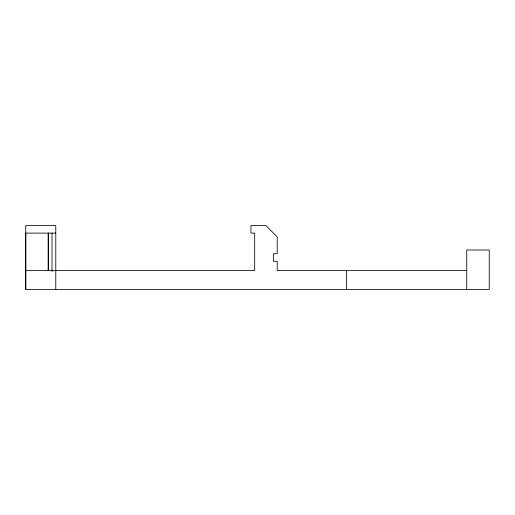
<?xml version="1.0" encoding="UTF-8"?>
<svg xmlns="http://www.w3.org/2000/svg" width="515" height="515" viewBox="0 0 515 515"><rect width="100%" height="100%" fill="white"/><g stroke="black" fill="none" stroke-linecap="round" stroke-linejoin="round"><path stroke-width="0.77" d="M466.732 289.398L466.732 249.994L489.25 249.994L489.25 289.398L25.75 289.398L25.75 233.108L55.775 233.108M25.75 270.632L254.687 270.632L254.687 233.108L250.934 233.108L250.934 225.602L265.946 225.602L277.205 236.861L277.205 253.747L273.452 253.747L273.452 261.253L277.205 261.253L277.205 270.632L466.745 270.632M346.589 270.632L346.589 289.398M55.775 289.398L55.775 225.602L25.75 225.602L25.75 289.398M52.021 233.108L52.021 271.469M48.268 233.108L48.262 270.632L48.268 233.108"/></g></svg>
